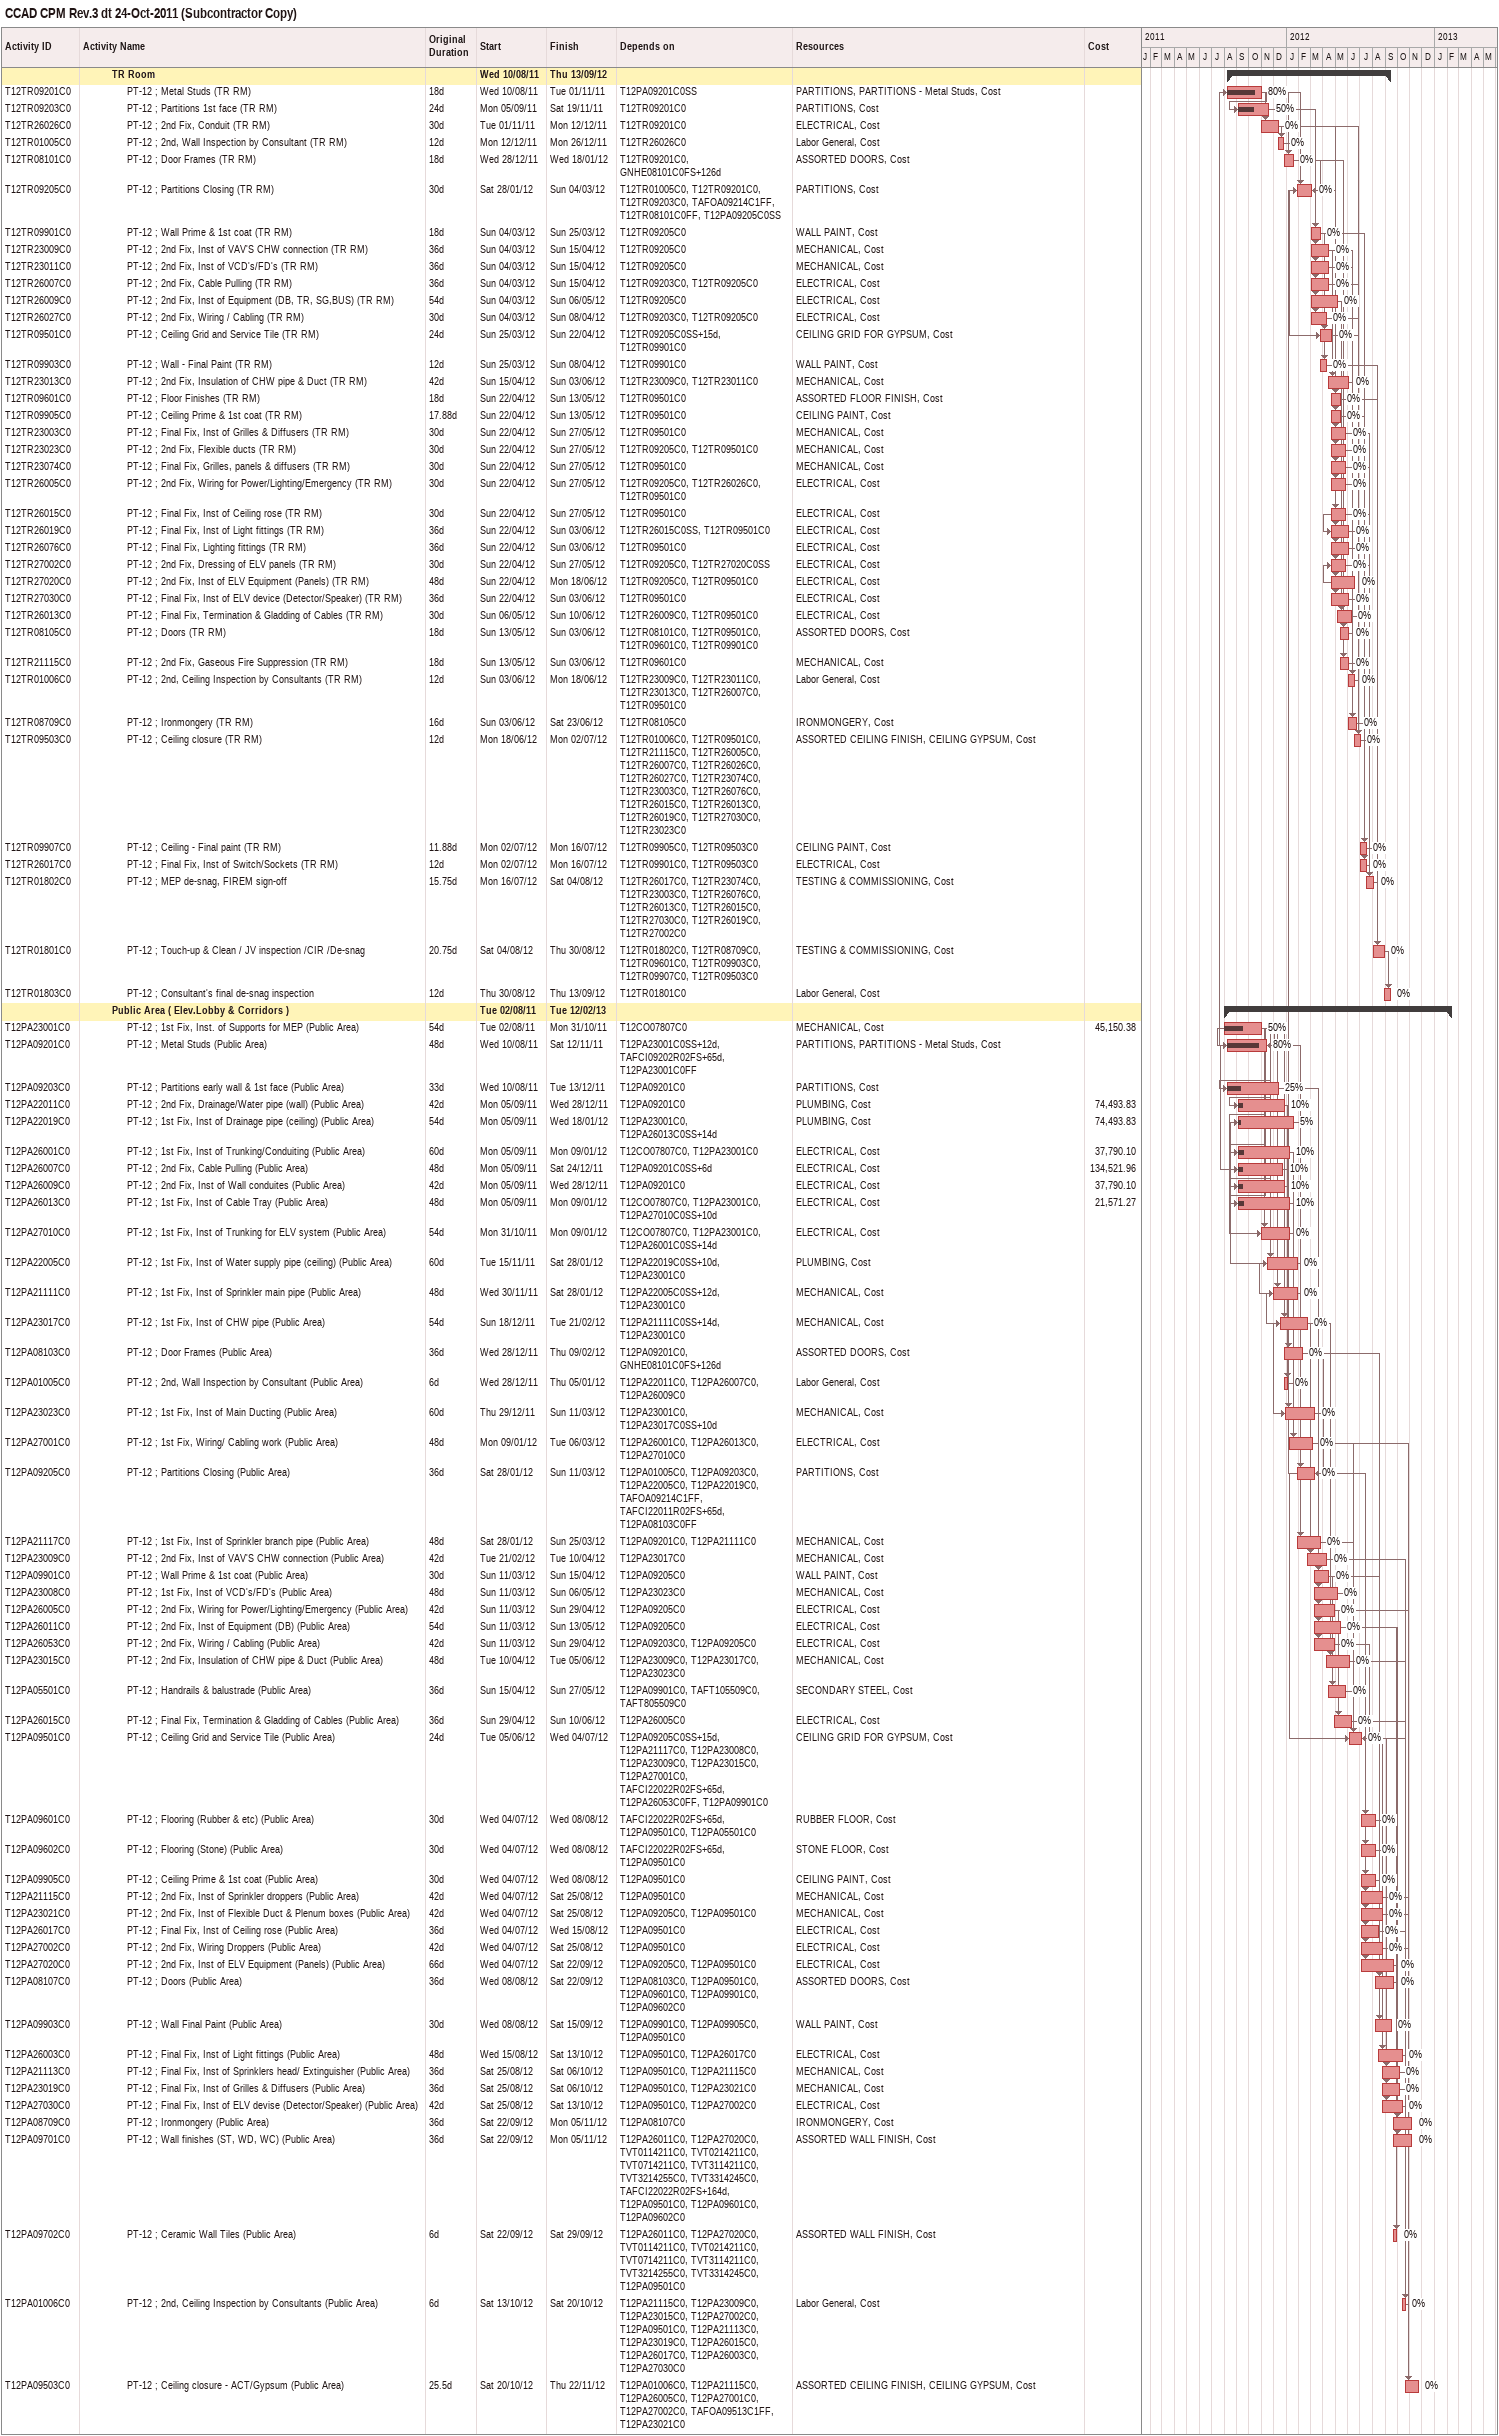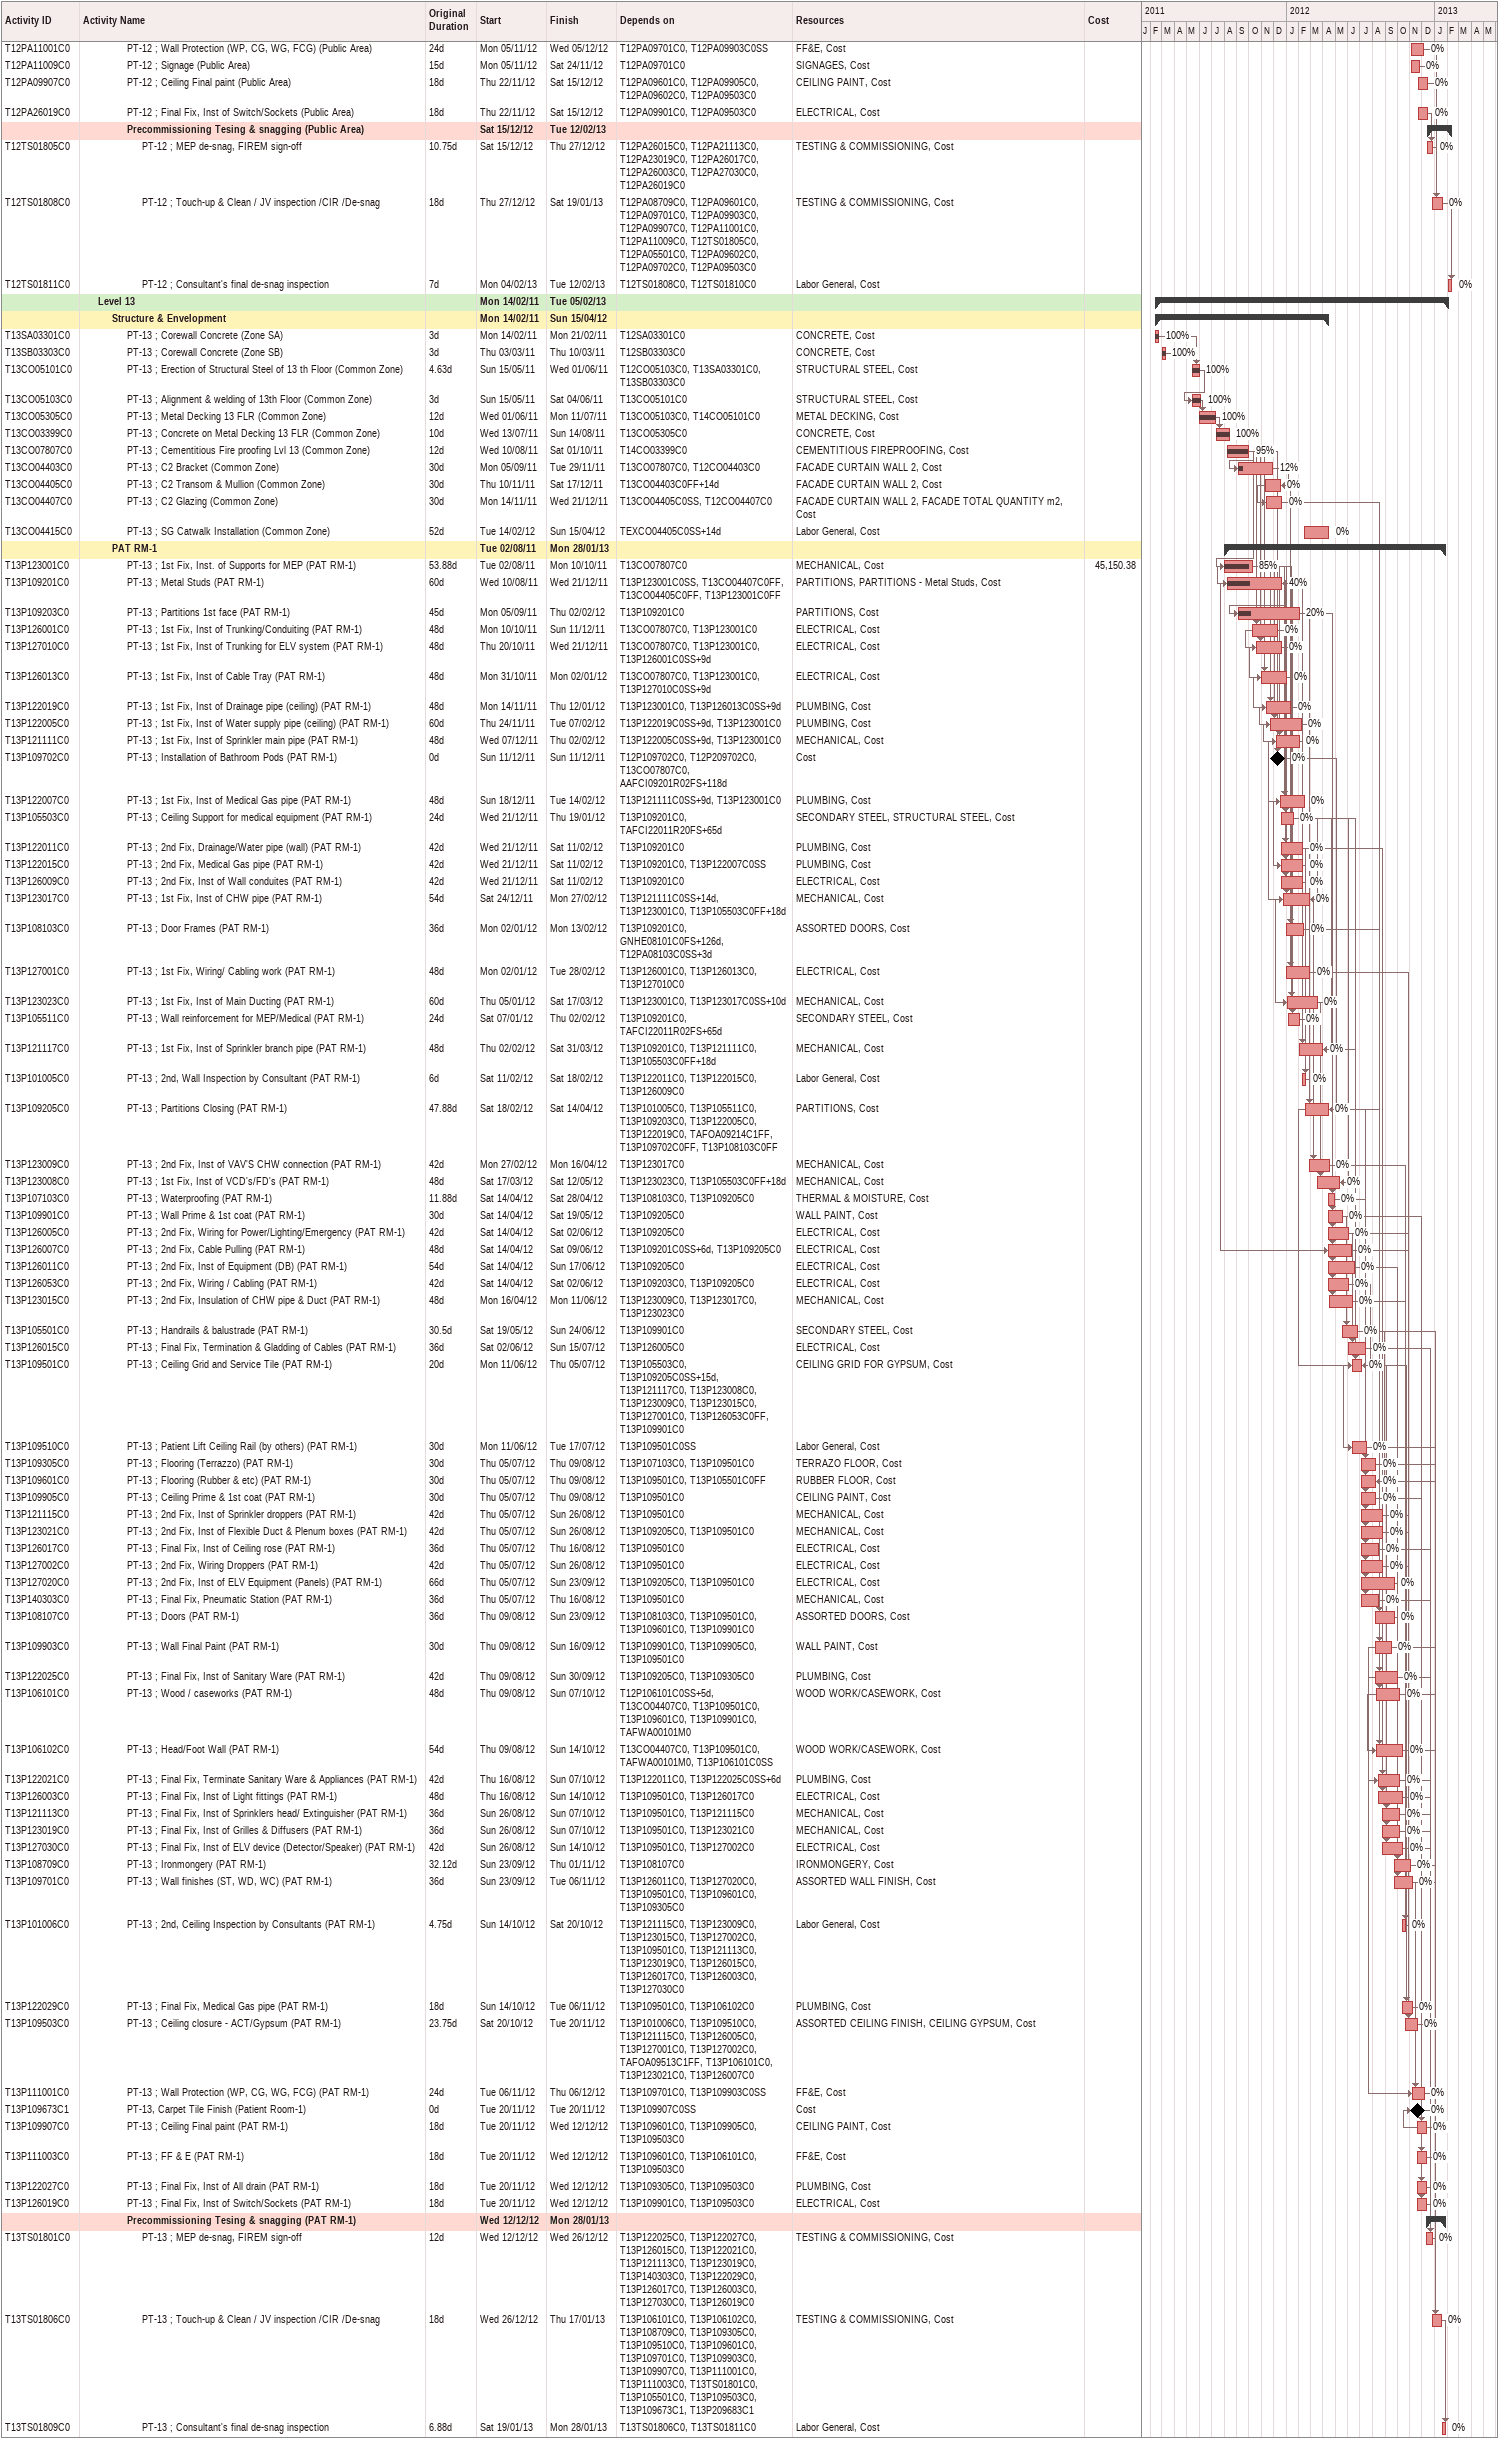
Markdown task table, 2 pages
CCAD CPM Rev.3 dt 24-Oct-2011 (Subcontractor Copy)

| ID | Level | Task | Original duration | Start | Finish | Predecessors | Resources | % complete | Cost |
|---|---|---|---|---|---|---|---|---|---|
|  | 3 | **TR Room** |  | 2011-08-10 | 2012-09-13 |  |  |  |  |
| T12TR09201C0 | 4 | PT-12 ; Metal Studs (TR RM) | 18d | 2011-08-10 | 2011-11-01 | T12PA09201C0SS | PARTITIONS, PARTITIONS - Metal Studs, Cost | 80 |  |
| T12TR09203C0 | 4 | PT-12 ; Partitions 1st face (TR RM) | 24d | 2011-09-05 | 2011-11-19 | T12TR09201C0 | PARTITIONS, Cost | 50 |  |
| T12TR26026C0 | 4 | PT-12 ; 2nd Fix, Conduit (TR RM) | 30d | 2011-11-01 | 2011-12-12 | T12TR09201C0 | ELECTRICAL, Cost | 0 |  |
| T12TR01005C0 | 4 | PT-12 ; 2nd, Wall Inspection by Consultant (TR RM) | 12d | 2011-12-12 | 2011-12-26 | T12TR26026C0 | Labor General, Cost | 0 |  |
| T12TR08101C0 | 4 | PT-12 ; Door Frames (TR RM) | 18d | 2011-12-28 | 2012-01-18 | T12TR09201C0, GNHE08101C0FS+126d | ASSORTED DOORS, Cost | 0 |  |
| T12TR09205C0 | 4 | PT-12 ; Partitions Closing (TR RM) | 30d | 2012-01-28 | 2012-03-04 | T12TR01005C0, T12TR09201C0, T12TR09203C0, TAFOA09214C1FF, T12TR08101C0FF, T12PA09205C0SS | PARTITIONS, Cost | 0 |  |
| T12TR09901C0 | 4 | PT-12 ; Wall Prime & 1st coat (TR RM) | 18d | 2012-03-04 | 2012-03-25 | T12TR09205C0 | WALL PAINT, Cost | 0 |  |
| T12TR23009C0 | 4 | PT-12 ; 2nd Fix, Inst of VAV'S CHW connection (TR RM) | 36d | 2012-03-04 | 2012-04-15 | T12TR09205C0 | MECHANICAL, Cost | 0 |  |
| T12TR23011C0 | 4 | PT-12 ; 2nd Fix, Inst of VCD's/FD's (TR RM) | 36d | 2012-03-04 | 2012-04-15 | T12TR09205C0 | MECHANICAL, Cost | 0 |  |
| T12TR26007C0 | 4 | PT-12 ; 2nd Fix, Cable Pulling (TR RM) | 36d | 2012-03-04 | 2012-04-15 | T12TR09203C0, T12TR09205C0 | ELECTRICAL, Cost | 0 |  |
| T12TR26009C0 | 4 | PT-12 ; 2nd Fix, Inst of Equipment (DB, TR, SG,BUS) (TR RM) | 54d | 2012-03-04 | 2012-05-06 | T12TR09205C0 | ELECTRICAL, Cost | 0 |  |
| T12TR26027C0 | 4 | PT-12 ; 2nd Fix, Wiring / Cabling (TR RM) | 30d | 2012-03-04 | 2012-04-08 | T12TR09203C0, T12TR09205C0 | ELECTRICAL, Cost | 0 |  |
| T12TR09501C0 | 4 | PT-12 ; Ceiling Grid and Service Tile (TR RM) | 24d | 2012-03-25 | 2012-04-22 | T12TR09205C0SS+15d, T12TR09901C0 | CEILING GRID FOR GYPSUM, Cost | 0 |  |
| T12TR09903C0 | 4 | PT-12 ; Wall - Final Paint (TR RM) | 12d | 2012-03-25 | 2012-04-08 | T12TR09901C0 | WALL PAINT, Cost | 0 |  |
| T12TR23013C0 | 4 | PT-12 ; 2nd Fix, Insulation of CHW pipe & Duct (TR RM) | 42d | 2012-04-15 | 2012-06-03 | T12TR23009C0, T12TR23011C0 | MECHANICAL, Cost | 0 |  |
| T12TR09601C0 | 4 | PT-12 ; Floor Finishes (TR RM) | 18d | 2012-04-22 | 2012-05-13 | T12TR09501C0 | ASSORTED FLOOR FINISH, Cost | 0 |  |
| T12TR09905C0 | 4 | PT-12 ; Ceiling Prime & 1st coat (TR RM) | 17.88d | 2012-04-22 | 2012-05-13 | T12TR09501C0 | CEILING PAINT, Cost | 0 |  |
| T12TR23003C0 | 4 | PT-12 ; Final Fix, Inst of Grilles & Diffusers (TR RM) | 30d | 2012-04-22 | 2012-05-27 | T12TR09501C0 | MECHANICAL, Cost | 0 |  |
| T12TR23023C0 | 4 | PT-12 ; 2nd Fix, Flexible ducts (TR RM) | 30d | 2012-04-22 | 2012-05-27 | T12TR09205C0, T12TR09501C0 | MECHANICAL, Cost | 0 |  |
| T12TR23074C0 | 4 | PT-12 ; Final Fix, Grilles, panels & diffusers (TR RM) | 30d | 2012-04-22 | 2012-05-27 | T12TR09501C0 | MECHANICAL, Cost | 0 |  |
| T12TR26005C0 | 4 | PT-12 ; 2nd Fix, Wiring for Power/Lighting/Emergency (TR RM) | 30d | 2012-04-22 | 2012-05-27 | T12TR09205C0, T12TR26026C0, T12TR09501C0 | ELECTRICAL, Cost | 0 |  |
| T12TR26015C0 | 4 | PT-12 ; Final Fix, Inst of Ceiling rose (TR RM) | 30d | 2012-04-22 | 2012-05-27 | T12TR09501C0 | ELECTRICAL, Cost | 0 |  |
| T12TR26019C0 | 4 | PT-12 ; Final Fix, Inst of Light fittings (TR RM) | 36d | 2012-04-22 | 2012-06-03 | T12TR26015C0SS, T12TR09501C0 | ELECTRICAL, Cost | 0 |  |
| T12TR26076C0 | 4 | PT-12 ; Final Fix, Lighting fittings (TR RM) | 36d | 2012-04-22 | 2012-06-03 | T12TR09501C0 | ELECTRICAL, Cost | 0 |  |
| T12TR27002C0 | 4 | PT-12 ; 2nd Fix, Dressing of ELV panels (TR RM) | 30d | 2012-04-22 | 2012-05-27 | T12TR09205C0, T12TR27020C0SS | ELECTRICAL, Cost | 0 |  |
| T12TR27020C0 | 4 | PT-12 ; 2nd Fix, Inst of ELV Equipment (Panels) (TR RM) | 48d | 2012-04-22 | 2012-06-18 | T12TR09205C0, T12TR09501C0 | ELECTRICAL, Cost | 0 |  |
| T12TR27030C0 | 4 | PT-12 ; Final Fix, Inst of ELV device (Detector/Speaker) (TR RM) | 36d | 2012-04-22 | 2012-06-03 | T12TR09501C0 | ELECTRICAL, Cost | 0 |  |
| T12TR26013C0 | 4 | PT-12 ; Final Fix, Termination & Gladding of Cables (TR RM) | 30d | 2012-05-06 | 2012-06-10 | T12TR26009C0, T12TR09501C0 | ELECTRICAL, Cost | 0 |  |
| T12TR08105C0 | 4 | PT-12 ; Doors (TR RM) | 18d | 2012-05-13 | 2012-06-03 | T12TR08101C0, T12TR09501C0, T12TR09601C0, T12TR09901C0 | ASSORTED DOORS, Cost | 0 |  |
| T12TR21115C0 | 4 | PT-12 ; 2nd Fix, Gaseous Fire Suppression (TR RM) | 18d | 2012-05-13 | 2012-06-03 | T12TR09601C0 | MECHANICAL, Cost | 0 |  |
| T12TR01006C0 | 4 | PT-12 ; 2nd, Ceiling Inspection by Consultants (TR RM) | 12d | 2012-06-03 | 2012-06-18 | T12TR23009C0, T12TR23011C0, T12TR23013C0, T12TR26007C0, T12TR09501C0 | Labor General, Cost | 0 |  |
| T12TR08709C0 | 4 | PT-12 ; Ironmongery (TR RM) | 16d | 2012-06-03 | 2012-06-23 | T12TR08105C0 | IRONMONGERY, Cost | 0 |  |
| T12TR09503C0 | 4 | PT-12 ; Ceiling closure (TR RM) | 12d | 2012-06-18 | 2012-07-02 | T12TR01006C0, T12TR09501C0, T12TR21115C0, T12TR26005C0, T12TR26007C0, T12TR26026C0, T12TR26027C0, T12TR23074C0, T12TR23003C0, T12TR26076C0, T12TR26015C0, T12TR26013C0, T12TR26019C0, T12TR27030C0, T12TR23023C0 | ASSORTED CEILING FINISH, CEILING GYPSUM, Cost | 0 |  |
| T12TR09907C0 | 4 | PT-12 ; Ceiling - Final paint (TR RM) | 11.88d | 2012-07-02 | 2012-07-16 | T12TR09905C0, T12TR09503C0 | CEILING PAINT, Cost | 0 |  |
| T12TR26017C0 | 4 | PT-12 ; Final Fix, Inst of Switch/Sockets (TR RM) | 12d | 2012-07-02 | 2012-07-16 | T12TR09901C0, T12TR09503C0 | ELECTRICAL, Cost | 0 |  |
| T12TR01802C0 | 4 | PT-12 ; MEP de-snag, FIREM sign-off | 15.75d | 2012-07-16 | 2012-08-04 | T12TR26017C0, T12TR23074C0, T12TR23003C0, T12TR26076C0, T12TR26013C0, T12TR26015C0, T12TR27030C0, T12TR26019C0, T12TR27002C0 | TESTING & COMMISSIONING, Cost | 0 |  |
| T12TR01801C0 | 4 | PT-12 ; Touch-up & Clean / JV inspection /CIR /De-snag | 20.75d | 2012-08-04 | 2012-08-30 | T12TR01802C0, T12TR08709C0, T12TR09601C0, T12TR09903C0, T12TR09907C0, T12TR09503C0 | TESTING & COMMISSIONING, Cost | 0 |  |
| T12TR01803C0 | 4 | PT-12 ; Consultant's final de-snag inspection | 12d | 2012-08-30 | 2012-09-13 | T12TR01801C0 | Labor General, Cost | 0 |  |
|  | 3 | **Public Area ( Elev.Lobby & Corridors )** |  | 2011-08-02 | 2013-02-12 |  |  |  |  |
| T12PA23001C0 | 4 | PT-12 ; 1st Fix, Inst. of Supports for MEP (Public Area) | 54d | 2011-08-02 | 2011-10-31 | T12CO07807C0 | MECHANICAL, Cost | 50 | 45150.38 |
| T12PA09201C0 | 4 | PT-12 ; Metal Studs (Public Area) | 48d | 2011-08-10 | 2011-11-12 | T12PA23001C0SS+12d, TAFCI09202R02FS+65d, T12PA23001C0FF | PARTITIONS, PARTITIONS - Metal Studs, Cost | 80 |  |
| T12PA09203C0 | 4 | PT-12 ; Partitions early wall & 1st face (Public Area) | 33d | 2011-08-10 | 2011-12-13 | T12PA09201C0 | PARTITIONS, Cost | 25 |  |
| T12PA22011C0 | 4 | PT-12 ; 2nd Fix, Drainage/Water pipe (wall) (Public Area) | 42d | 2011-09-05 | 2011-12-28 | T12PA09201C0 | PLUMBING, Cost | 10 | 74493.83 |
| T12PA22019C0 | 4 | PT-12 ; 1st Fix, Inst of Drainage pipe (ceiling) (Public Area) | 54d | 2011-09-05 | 2012-01-18 | T12PA23001C0, T12PA26013C0SS+14d | PLUMBING, Cost | 5 | 74493.83 |
| T12PA26001C0 | 4 | PT-12 ; 1st Fix, Inst of Trunking/Conduiting (Public Area) | 60d | 2011-09-05 | 2012-01-09 | T12CO07807C0, T12PA23001C0 | ELECTRICAL, Cost | 10 | 37790.10 |
| T12PA26007C0 | 4 | PT-12 ; 2nd Fix, Cable Pulling (Public Area) | 48d | 2011-09-05 | 2011-12-24 | T12PA09201C0SS+6d | ELECTRICAL, Cost | 10 | 134521.96 |
| T12PA26009C0 | 4 | PT-12 ; 2nd Fix, Inst of Wall conduites (Public Area) | 42d | 2011-09-05 | 2011-12-28 | T12PA09201C0 | ELECTRICAL, Cost | 10 | 37790.10 |
| T12PA26013C0 | 4 | PT-12 ; 1st Fix, Inst of Cable Tray (Public Area) | 48d | 2011-09-05 | 2012-01-09 | T12CO07807C0, T12PA23001C0, T12PA27010C0SS+10d | ELECTRICAL, Cost | 10 | 21571.27 |
| T12PA27010C0 | 4 | PT-12 ; 1st Fix, Inst of Trunking for ELV system (Public Area) | 54d | 2011-10-31 | 2012-01-09 | T12CO07807C0, T12PA23001C0, T12PA26001C0SS+14d | ELECTRICAL, Cost | 0 |  |
| T12PA22005C0 | 4 | PT-12 ; 1st Fix, Inst of Water supply pipe (ceiling) (Public Area) | 60d | 2011-11-15 | 2012-01-28 | T12PA22019C0SS+10d, T12PA23001C0 | PLUMBING, Cost | 0 |  |
| T12PA21111C0 | 4 | PT-12 ; 1st Fix, Inst of Sprinkler main pipe (Public Area) | 48d | 2011-11-30 | 2012-01-28 | T12PA22005C0SS+12d, T12PA23001C0 | MECHANICAL, Cost | 0 |  |
| T12PA23017C0 | 4 | PT-12 ; 1st Fix, Inst of CHW pipe (Public Area) | 54d | 2011-12-18 | 2012-02-21 | T12PA21111C0SS+14d, T12PA23001C0 | MECHANICAL, Cost | 0 |  |
| T12PA08103C0 | 4 | PT-12 ; Door Frames (Public Area) | 36d | 2011-12-28 | 2012-02-09 | T12PA09201C0, GNHE08101C0FS+126d | ASSORTED DOORS, Cost | 0 |  |
| T12PA01005C0 | 4 | PT-12 ; 2nd, Wall Inspection by Consultant (Public Area) | 6d | 2011-12-28 | 2012-01-05 | T12PA22011C0, T12PA26007C0, T12PA26009C0 | Labor General, Cost | 0 |  |
| T12PA23023C0 | 4 | PT-12 ; 1st Fix, Inst of Main Ducting (Public Area) | 60d | 2011-12-29 | 2012-03-11 | T12PA23001C0, T12PA23017C0SS+10d | MECHANICAL, Cost | 0 |  |
| T12PA27001C0 | 4 | PT-12 ; 1st Fix, Wiring/ Cabling work (Public Area) | 48d | 2012-01-09 | 2012-03-06 | T12PA26001C0, T12PA26013C0, T12PA27010C0 | ELECTRICAL, Cost | 0 |  |
| T12PA09205C0 | 4 | PT-12 ; Partitions Closing (Public Area) | 36d | 2012-01-28 | 2012-03-11 | T12PA01005C0, T12PA09203C0, T12PA22005C0, T12PA22019C0, TAFOA09214C1FF, TAFCI22011R02FS+65d, T12PA08103C0FF | PARTITIONS, Cost | 0 |  |
| T12PA21117C0 | 4 | PT-12 ; 1st Fix, Inst of Sprinkler branch pipe (Public Area) | 48d | 2012-01-28 | 2012-03-25 | T12PA09201C0, T12PA21111C0 | MECHANICAL, Cost | 0 |  |
| T12PA23009C0 | 4 | PT-12 ; 2nd Fix, Inst of VAV'S CHW connection (Public Area) | 42d | 2012-02-21 | 2012-04-10 | T12PA23017C0 | MECHANICAL, Cost | 0 |  |
| T12PA09901C0 | 4 | PT-12 ; Wall Prime & 1st coat (Public Area) | 30d | 2012-03-11 | 2012-04-15 | T12PA09205C0 | WALL PAINT, Cost | 0 |  |
| T12PA23008C0 | 4 | PT-12 ; 1st Fix, Inst of VCD's/FD's (Public Area) | 48d | 2012-03-11 | 2012-05-06 | T12PA23023C0 | MECHANICAL, Cost | 0 |  |
| T12PA26005C0 | 4 | PT-12 ; 2nd Fix, Wiring for Power/Lighting/Emergency (Public Area) | 42d | 2012-03-11 | 2012-04-29 | T12PA09205C0 | ELECTRICAL, Cost | 0 |  |
| T12PA26011C0 | 4 | PT-12 ; 2nd Fix, Inst of Equipment (DB) (Public Area) | 54d | 2012-03-11 | 2012-05-13 | T12PA09205C0 | ELECTRICAL, Cost | 0 |  |
| T12PA26053C0 | 4 | PT-12 ; 2nd Fix, Wiring / Cabling (Public Area) | 42d | 2012-03-11 | 2012-04-29 | T12PA09203C0, T12PA09205C0 | ELECTRICAL, Cost | 0 |  |
| T12PA23015C0 | 4 | PT-12 ; 2nd Fix, Insulation of CHW pipe & Duct (Public Area) | 48d | 2012-04-10 | 2012-06-05 | T12PA23009C0, T12PA23017C0, T12PA23023C0 | MECHANICAL, Cost | 0 |  |
| T12PA05501C0 | 4 | PT-12 ; Handrails & balustrade (Public Area) | 36d | 2012-04-15 | 2012-05-27 | T12PA09901C0, TAFT105509C0, TAFT805509C0 | SECONDARY STEEL, Cost | 0 |  |
| T12PA26015C0 | 4 | PT-12 ; Final Fix, Termination & Gladding of Cables (Public Area) | 36d | 2012-04-29 | 2012-06-10 | T12PA26005C0 | ELECTRICAL, Cost | 0 |  |
| T12PA09501C0 | 4 | PT-12 ; Ceiling Grid and Service Tile (Public Area) | 24d | 2012-06-05 | 2012-07-04 | T12PA09205C0SS+15d, T12PA21117C0, T12PA23008C0, T12PA23009C0, T12PA23015C0, T12PA27001C0, TAFCI22022R02FS+65d, T12PA26053C0FF, T12PA09901C0 | CEILING GRID FOR GYPSUM, Cost | 0 |  |
| T12PA09601C0 | 4 | PT-12 ; Flooring (Rubber & etc) (Public Area) | 30d | 2012-07-04 | 2012-08-08 | TAFCI22022R02FS+65d, T12PA09501C0, T12PA05501C0 | RUBBER FLOOR, Cost | 0 |  |
| T12PA09602C0 | 4 | PT-12 ; Flooring (Stone) (Public Area) | 30d | 2012-07-04 | 2012-08-08 | TAFCI22022R02FS+65d, T12PA09501C0 | STONE FLOOR, Cost | 0 |  |
| T12PA09905C0 | 4 | PT-12 ; Ceiling Prime & 1st coat (Public Area) | 30d | 2012-07-04 | 2012-08-08 | T12PA09501C0 | CEILING PAINT, Cost | 0 |  |
| T12PA21115C0 | 4 | PT-12 ; 2nd Fix, Inst of Sprinkler droppers (Public Area) | 42d | 2012-07-04 | 2012-08-25 | T12PA09501C0 | MECHANICAL, Cost | 0 |  |
| T12PA23021C0 | 4 | PT-12 ; 2nd Fix, Inst of Flexible Duct & Plenum boxes (Public Area) | 42d | 2012-07-04 | 2012-08-25 | T12PA09205C0, T12PA09501C0 | MECHANICAL, Cost | 0 |  |
| T12PA26017C0 | 4 | PT-12 ; Final Fix, Inst of Ceiling rose (Public Area) | 36d | 2012-07-04 | 2012-08-15 | T12PA09501C0 | ELECTRICAL, Cost | 0 |  |
| T12PA27002C0 | 4 | PT-12 ; 2nd Fix, Wiring Droppers (Public Area) | 42d | 2012-07-04 | 2012-08-25 | T12PA09501C0 | ELECTRICAL, Cost | 0 |  |
| T12PA27020C0 | 4 | PT-12 ; 2nd Fix, Inst of ELV Equipment (Panels) (Public Area) | 66d | 2012-07-04 | 2012-09-22 | T12PA09205C0, T12PA09501C0 | ELECTRICAL, Cost | 0 |  |
| T12PA08107C0 | 4 | PT-12 ; Doors (Public Area) | 36d | 2012-08-08 | 2012-09-22 | T12PA08103C0, T12PA09501C0, T12PA09601C0, T12PA09901C0, T12PA09602C0 | ASSORTED DOORS, Cost | 0 |  |
| T12PA09903C0 | 4 | PT-12 ; Wall Final Paint (Public Area) | 30d | 2012-08-08 | 2012-09-15 | T12PA09901C0, T12PA09905C0, T12PA09501C0 | WALL PAINT, Cost | 0 |  |
| T12PA26003C0 | 4 | PT-12 ; Final Fix, Inst of Light fittings (Public Area) | 48d | 2012-08-15 | 2012-10-13 | T12PA09501C0, T12PA26017C0 | ELECTRICAL, Cost | 0 |  |
| T12PA21113C0 | 4 | PT-12 ; Final Fix, Inst of Sprinklers head/ Extinguisher (Public Area) | 36d | 2012-08-25 | 2012-10-06 | T12PA09501C0, T12PA21115C0 | MECHANICAL, Cost | 0 |  |
| T12PA23019C0 | 4 | PT-12 ; Final Fix, Inst of Grilles & Diffusers (Public Area) | 36d | 2012-08-25 | 2012-10-06 | T12PA09501C0, T12PA23021C0 | MECHANICAL, Cost | 0 |  |
| T12PA27030C0 | 4 | PT-12 ; Final Fix, Inst of ELV devise (Detector/Speaker) (Public Area) | 42d | 2012-08-25 | 2012-10-13 | T12PA09501C0, T12PA27002C0 | ELECTRICAL, Cost | 0 |  |
| T12PA08709C0 | 4 | PT-12 ; Ironmongery (Public Area) | 36d | 2012-09-22 | 2012-11-05 | T12PA08107C0 | IRONMONGERY, Cost | 0 |  |
| T12PA09701C0 | 4 | PT-12 ; Wall finishes (ST, WD, WC) (Public Area) | 36d | 2012-09-22 | 2012-11-05 | T12PA26011C0, T12PA27020C0, TVT0114211C0, TVT0214211C0, TVT0714211C0, TVT3114211C0, TVT3214255C0, TVT3314245C0, TAFCI22022R02FS+164d, T12PA09501C0, T12PA09601C0, T12PA09602C0 | ASSORTED WALL FINISH, Cost | 0 |  |
| T12PA09702C0 | 4 | PT-12 ; Ceramic Wall Tiles (Public Area) | 6d | 2012-09-22 | 2012-09-29 | T12PA26011C0, T12PA27020C0, TVT0114211C0, TVT0214211C0, TVT0714211C0, TVT3114211C0, TVT3214255C0, TVT3314245C0, T12PA09501C0 | ASSORTED WALL FINISH, Cost | 0 |  |
| T12PA01006C0 | 4 | PT-12 ; 2nd, Ceiling Inspection by Consultants (Public Area) | 6d | 2012-10-13 | 2012-10-20 | T12PA21115C0, T12PA23009C0, T12PA23015C0, T12PA27002C0, T12PA09501C0, T12PA21113C0, T12PA23019C0, T12PA26015C0, T12PA26017C0, T12PA26003C0, T12PA27030C0 | Labor General, Cost | 0 |  |
| T12PA09503C0 | 4 | PT-12 ; Ceiling closure - ACT/Gypsum (Public Area) | 25.5d | 2012-10-20 | 2012-11-22 | T12PA01006C0, T12PA21115C0, T12PA26005C0, T12PA27001C0, T12PA27002C0, TAFOA09513C1FF, T12PA23021C0 | ASSORTED CEILING FINISH, CEILING GYPSUM, Cost | 0 |  |
| T12PA11001C0 | 4 | PT-12 ; Wall Protection (WP, CG, WG, FCG) (Public Area) | 24d | 2012-11-05 | 2012-12-05 | T12PA09701C0, T12PA09903C0SS | FF&E, Cost | 0 |  |
| T12PA11009C0 | 4 | PT-12 ; Signage (Public Area) | 15d | 2012-11-05 | 2012-11-24 | T12PA09701C0 | SIGNAGES, Cost | 0 |  |
| T12PA09907C0 | 4 | PT-12 ; Ceiling Final paint (Public Area) | 18d | 2012-11-22 | 2012-12-15 | T12PA09601C0, T12PA09905C0, T12PA09602C0, T12PA09503C0 | CEILING PAINT, Cost | 0 |  |
| T12PA26019C0 | 4 | PT-12 ; Final Fix, Inst of Switch/Sockets (Public Area) | 18d | 2012-11-22 | 2012-12-15 | T12PA09901C0, T12PA09503C0 | ELECTRICAL, Cost | 0 |  |
|  | 4 | **Precommissioning Tesing & snagging (Public Area)** |  | 2012-12-15 | 2013-02-12 |  |  |  |  |
| T12TS01805C0 | 5 | PT-12 ; MEP de-snag, FIREM sign-off | 10.75d | 2012-12-15 | 2012-12-27 | T12PA26015C0, T12PA21113C0, T12PA23019C0, T12PA26017C0, T12PA26003C0, T12PA27030C0, T12PA26019C0 | TESTING & COMMISSIONING, Cost | 0 |  |
| T12TS01808C0 | 5 | PT-12 ; Touch-up & Clean / JV inspection /CIR /De-snag | 18d | 2012-12-27 | 2013-01-19 | T12PA08709C0, T12PA09601C0, T12PA09701C0, T12PA09903C0, T12PA09907C0, T12PA11001C0, T12PA11009C0, T12TS01805C0, T12PA05501C0, T12PA09602C0, T12PA09702C0, T12PA09503C0 | TESTING & COMMISSIONING, Cost | 0 |  |
| T12TS01811C0 | 5 | PT-12 ; Consultant's final de-snag inspection | 7d | 2013-02-04 | 2013-02-12 | T12TS01808C0, T12TS01810C0 | Labor General, Cost | 0 |  |
|  | 2 | **Level 13** |  | 2011-02-14 | 2013-02-05 |  |  |  |  |
|  | 3 | **Structure & Envelopment** |  | 2011-02-14 | 2012-04-15 |  |  |  |  |
| T13SA03301C0 | 4 | PT-13 ; Corewall Concrete (Zone SA) | 3d | 2011-02-14 | 2011-02-21 | T12SA03301C0 | CONCRETE, Cost | 100 |  |
| T13SB03303C0 | 4 | PT-13 ; Corewall Concrete (Zone SB) | 3d | 2011-03-03 | 2011-03-10 | T12SB03303C0 | CONCRETE, Cost | 100 |  |
| T13CO05101C0 | 4 | PT-13 ; Erection of Structural Steel of 13 th Floor (Common Zone) | 4.63d | 2011-05-15 | 2011-06-01 | T12CO05103C0, T13SA03301C0, T13SB03303C0 | STRUCTURAL STEEL, Cost | 100 |  |
| T13CO05103C0 | 4 | PT-13 ; Alignment & welding of 13th Floor (Common Zone) | 3d | 2011-05-15 | 2011-06-04 | T13CO05101C0 | STRUCTURAL STEEL, Cost | 100 |  |
| T13CO05305C0 | 4 | PT-13 ; Metal Decking 13 FLR (Common Zone) | 12d | 2011-06-01 | 2011-07-11 | T13CO05103C0, T14CO05101C0 | METAL DECKING, Cost | 100 |  |
| T13CO03399C0 | 4 | PT-13 ; Concrete on Metal Decking 13 FLR (Common Zone) | 10d | 2011-07-13 | 2011-08-14 | T13CO05305C0 | CONCRETE, Cost | 100 |  |
| T13CO07807C0 | 4 | PT-13 ; Cementitious Fire proofing Lvl 13 (Common Zone) | 12d | 2011-08-10 | 2011-10-01 | T14CO03399C0 | CEMENTITIOUS FIREPROOFING, Cost | 95 |  |
| T13CO04403C0 | 4 | PT-13 ; C2 Bracket (Common Zone) | 30d | 2011-09-05 | 2011-11-29 | T13CO07807C0, T12CO04403C0 | FACADE CURTAIN WALL 2, Cost | 12 |  |
| T13CO04405C0 | 4 | PT-13 ; C2 Transom & Mullion (Common Zone) | 30d | 2011-11-10 | 2011-12-17 | T13CO04403C0FF+14d | FACADE CURTAIN WALL 2, Cost | 0 |  |
| T13CO04407C0 | 4 | PT-13 ; C2 Glazing (Common Zone) | 30d | 2011-11-14 | 2011-12-21 | T13CO04405C0SS, T12CO04407C0 | FACADE CURTAIN WALL 2, FACADE TOTAL QUANTITY m2, Cost | 0 |  |
| T13CO04415C0 | 4 | PT-13 ; SG Catwalk Installation (Common Zone) | 52d | 2012-02-14 | 2012-04-15 | TEXCO04405C0SS+14d | Labor General, Cost | 0 |  |
|  | 3 | **PAT RM-1** |  | 2011-08-02 | 2013-01-28 |  |  |  |  |
| T13P123001C0 | 4 | PT-13 ; 1st Fix, Inst. of Supports for MEP (PAT RM-1) | 53.88d | 2011-08-02 | 2011-10-10 | T13CO07807C0 | MECHANICAL, Cost | 85 | 45150.38 |
| T13P109201C0 | 4 | PT-13 ; Metal Studs (PAT RM-1) | 60d | 2011-08-10 | 2011-12-21 | T13P123001C0SS, T13CO04407C0FF, T13CO04405C0FF, T13P123001C0FF | PARTITIONS, PARTITIONS - Metal Studs, Cost | 40 |  |
| T13P109203C0 | 4 | PT-13 ; Partitions 1st face (PAT RM-1) | 45d | 2011-09-05 | 2012-02-02 | T13P109201C0 | PARTITIONS, Cost | 20 |  |
| T13P126001C0 | 4 | PT-13 ; 1st Fix, Inst of Trunking/Conduiting (PAT RM-1) | 48d | 2011-10-10 | 2011-12-11 | T13CO07807C0, T13P123001C0 | ELECTRICAL, Cost | 0 |  |
| T13P127010C0 | 4 | PT-13 ; 1st Fix, Inst of Trunking for ELV system (PAT RM-1) | 48d | 2011-10-20 | 2011-12-21 | T13CO07807C0, T13P123001C0, T13P126001C0SS+9d | ELECTRICAL, Cost | 0 |  |
| T13P126013C0 | 4 | PT-13 ; 1st Fix, Inst of Cable Tray (PAT RM-1) | 48d | 2011-10-31 | 2012-01-02 | T13CO07807C0, T13P123001C0, T13P127010C0SS+9d | ELECTRICAL, Cost | 0 |  |
| T13P122019C0 | 4 | PT-13 ; 1st Fix, Inst of Drainage pipe (ceiling) (PAT RM-1) | 48d | 2011-11-14 | 2012-01-12 | T13P123001C0, T13P126013C0SS+9d | PLUMBING, Cost | 0 |  |
| T13P122005C0 | 4 | PT-13 ; 1st Fix, Inst of Water supply pipe (ceiling) (PAT RM-1) | 60d | 2011-11-24 | 2012-02-07 | T13P122019C0SS+9d, T13P123001C0 | PLUMBING, Cost | 0 |  |
| T13P121111C0 | 4 | PT-13 ; 1st Fix, Inst of Sprinkler main pipe (PAT RM-1) | 48d | 2011-12-07 | 2012-02-02 | T13P122005C0SS+9d, T13P123001C0 | MECHANICAL, Cost | 0 |  |
| T13P109702C0 | 4 | PT-13 ; Installation of Bathroom Pods (PAT RM-1) | 0d | 2011-12-11 | 2011-12-11 | T12P109702C0, T12P209702C0, T13CO07807C0, AAFCI09201R02FS+118d | Cost | 0 |  |
| T13P122007C0 | 4 | PT-13 ; 1st Fix, Inst of Medical Gas pipe (PAT RM-1) | 48d | 2011-12-18 | 2012-02-14 | T13P121111C0SS+9d, T13P123001C0 | PLUMBING, Cost | 0 |  |
| T13P105503C0 | 4 | PT-13 ; Ceiling Support for medical equipment (PAT RM-1) | 24d | 2011-12-21 | 2012-01-19 | T13P109201C0, TAFCI22011R20FS+65d | SECONDARY STEEL, STRUCTURAL STEEL, Cost | 0 |  |
| T13P122011C0 | 4 | PT-13 ; 2nd Fix, Drainage/Water pipe (wall) (PAT RM-1) | 42d | 2011-12-21 | 2012-02-11 | T13P109201C0 | PLUMBING, Cost | 0 |  |
| T13P122015C0 | 4 | PT-13 ; 2nd Fix, Medical Gas pipe (PAT RM-1) | 42d | 2011-12-21 | 2012-02-11 | T13P109201C0, T13P122007C0SS | PLUMBING, Cost | 0 |  |
| T13P126009C0 | 4 | PT-13 ; 2nd Fix, Inst of Wall conduites (PAT RM-1) | 42d | 2011-12-21 | 2012-02-11 | T13P109201C0 | ELECTRICAL, Cost | 0 |  |
| T13P123017C0 | 4 | PT-13 ; 1st Fix, Inst of CHW pipe (PAT RM-1) | 54d | 2011-12-24 | 2012-02-27 | T13P121111C0SS+14d, T13P123001C0, T13P105503C0FF+18d | MECHANICAL, Cost | 0 |  |
| T13P108103C0 | 4 | PT-13 ; Door Frames (PAT RM-1) | 36d | 2012-01-02 | 2012-02-13 | T13P109201C0, GNHE08101C0FS+126d, T12PA08103C0SS+3d | ASSORTED DOORS, Cost | 0 |  |
| T13P127001C0 | 4 | PT-13 ; 1st Fix, Wiring/ Cabling work (PAT RM-1) | 48d | 2012-01-02 | 2012-02-28 | T13P126001C0, T13P126013C0, T13P127010C0 | ELECTRICAL, Cost | 0 |  |
| T13P123023C0 | 4 | PT-13 ; 1st Fix, Inst of Main Ducting (PAT RM-1) | 60d | 2012-01-05 | 2012-03-17 | T13P123001C0, T13P123017C0SS+10d | MECHANICAL, Cost | 0 |  |
| T13P105511C0 | 4 | PT-13 ; Wall reinforcement for MEP/Medical (PAT RM-1) | 24d | 2012-01-07 | 2012-02-02 | T13P109201C0, TAFCI22011R02FS+65d | SECONDARY STEEL, Cost | 0 |  |
| T13P121117C0 | 4 | PT-13 ; 1st Fix, Inst of Sprinkler branch pipe (PAT RM-1) | 48d | 2012-02-02 | 2012-03-31 | T13P109201C0, T13P121111C0, T13P105503C0FF+18d | MECHANICAL, Cost | 0 |  |
| T13P101005C0 | 4 | PT-13 ; 2nd, Wall Inspection by Consultant (PAT RM-1) | 6d | 2012-02-11 | 2012-02-18 | T13P122011C0, T13P122015C0, T13P126009C0 | Labor General, Cost | 0 |  |
| T13P109205C0 | 4 | PT-13 ; Partitions Closing (PAT RM-1) | 47.88d | 2012-02-18 | 2012-04-14 | T13P101005C0, T13P105511C0, T13P109203C0, T13P122005C0, T13P122019C0, TAFOA09214C1FF, T13P109702C0FF, T13P108103C0FF | PARTITIONS, Cost | 0 |  |
| T13P123009C0 | 4 | PT-13 ; 2nd Fix, Inst of VAV'S CHW connection (PAT RM-1) | 42d | 2012-02-27 | 2012-04-16 | T13P123017C0 | MECHANICAL, Cost | 0 |  |
| T13P123008C0 | 4 | PT-13 ; 1st Fix, Inst of VCD's/FD's (PAT RM-1) | 48d | 2012-03-17 | 2012-05-12 | T13P123023C0, T13P105503C0FF+18d | MECHANICAL, Cost | 0 |  |
| T13P107103C0 | 4 | PT-13 ; Waterproofing (PAT RM-1) | 11.88d | 2012-04-14 | 2012-04-28 | T13P108103C0, T13P109205C0 | THERMAL & MOISTURE, Cost | 0 |  |
| T13P109901C0 | 4 | PT-13 ; Wall Prime & 1st coat (PAT RM-1) | 30d | 2012-04-14 | 2012-05-19 | T13P109205C0 | WALL PAINT, Cost | 0 |  |
| T13P126005C0 | 4 | PT-13 ; 2nd Fix, Wiring for Power/Lighting/Emergency (PAT RM-1) | 42d | 2012-04-14 | 2012-06-02 | T13P109205C0 | ELECTRICAL, Cost | 0 |  |
| T13P126007C0 | 4 | PT-13 ; 2nd Fix, Cable Pulling (PAT RM-1) | 48d | 2012-04-14 | 2012-06-09 | T13P109201C0SS+6d, T13P109205C0 | ELECTRICAL, Cost | 0 |  |
| T13P126011C0 | 4 | PT-13 ; 2nd Fix, Inst of Equipment (DB) (PAT RM-1) | 54d | 2012-04-14 | 2012-06-17 | T13P109205C0 | ELECTRICAL, Cost | 0 |  |
| T13P126053C0 | 4 | PT-13 ; 2nd Fix, Wiring / Cabling (PAT RM-1) | 42d | 2012-04-14 | 2012-06-02 | T13P109203C0, T13P109205C0 | ELECTRICAL, Cost | 0 |  |
| T13P123015C0 | 4 | PT-13 ; 2nd Fix, Insulation of CHW pipe & Duct (PAT RM-1) | 48d | 2012-04-16 | 2012-06-11 | T13P123009C0, T13P123017C0, T13P123023C0 | MECHANICAL, Cost | 0 |  |
| T13P105501C0 | 4 | PT-13 ; Handrails & balustrade (PAT RM-1) | 30.5d | 2012-05-19 | 2012-06-24 | T13P109901C0 | SECONDARY STEEL, Cost | 0 |  |
| T13P126015C0 | 4 | PT-13 ; Final Fix, Termination & Gladding of Cables (PAT RM-1) | 36d | 2012-06-02 | 2012-07-15 | T13P126005C0 | ELECTRICAL, Cost | 0 |  |
| T13P109501C0 | 4 | PT-13 ; Ceiling Grid and Service Tile (PAT RM-1) | 20d | 2012-06-11 | 2012-07-05 | T13P105503C0, T13P109205C0SS+15d, T13P121117C0, T13P123008C0, T13P123009C0, T13P123015C0, T13P127001C0, T13P126053C0FF, T13P109901C0 | CEILING GRID FOR GYPSUM, Cost | 0 |  |
| T13P109510C0 | 4 | PT-13 ; Patient Lift Ceiling Rail (by others) (PAT RM-1) | 30d | 2012-06-11 | 2012-07-17 | T13P109501C0SS | Labor General, Cost | 0 |  |
| T13P109305C0 | 4 | PT-13 ; Flooring (Terrazzo) (PAT RM-1) | 30d | 2012-07-05 | 2012-08-09 | T13P107103C0, T13P109501C0 | TERRAZO FLOOR, Cost | 0 |  |
| T13P109601C0 | 4 | PT-13 ; Flooring (Rubber & etc) (PAT RM-1) | 30d | 2012-07-05 | 2012-08-09 | T13P109501C0, T13P105501C0FF | RUBBER FLOOR, Cost | 0 |  |
| T13P109905C0 | 4 | PT-13 ; Ceiling Prime & 1st coat (PAT RM-1) | 30d | 2012-07-05 | 2012-08-09 | T13P109501C0 | CEILING PAINT, Cost | 0 |  |
| T13P121115C0 | 4 | PT-13 ; 2nd Fix, Inst of Sprinkler droppers (PAT RM-1) | 42d | 2012-07-05 | 2012-08-26 | T13P109501C0 | MECHANICAL, Cost | 0 |  |
| T13P123021C0 | 4 | PT-13 ; 2nd Fix, Inst of Flexible Duct & Plenum boxes (PAT RM-1) | 42d | 2012-07-05 | 2012-08-26 | T13P109205C0, T13P109501C0 | MECHANICAL, Cost | 0 |  |
| T13P126017C0 | 4 | PT-13 ; Final Fix, Inst of Ceiling rose (PAT RM-1) | 36d | 2012-07-05 | 2012-08-16 | T13P109501C0 | ELECTRICAL, Cost | 0 |  |
| T13P127002C0 | 4 | PT-13 ; 2nd Fix, Wiring Droppers (PAT RM-1) | 42d | 2012-07-05 | 2012-08-26 | T13P109501C0 | ELECTRICAL, Cost | 0 |  |
| T13P127020C0 | 4 | PT-13 ; 2nd Fix, Inst of ELV Equipment (Panels) (PAT RM-1) | 66d | 2012-07-05 | 2012-09-23 | T13P109205C0, T13P109501C0 | ELECTRICAL, Cost | 0 |  |
| T13P140303C0 | 4 | PT-13 ; Final Fix, Pneumatic Station (PAT RM-1) | 36d | 2012-07-05 | 2012-08-16 | T13P109501C0 | MECHANICAL, Cost | 0 |  |
| T13P108107C0 | 4 | PT-13 ; Doors (PAT RM-1) | 36d | 2012-08-09 | 2012-09-23 | T13P108103C0, T13P109501C0, T13P109601C0, T13P109901C0 | ASSORTED DOORS, Cost | 0 |  |
| T13P109903C0 | 4 | PT-13 ; Wall Final Paint (PAT RM-1) | 30d | 2012-08-09 | 2012-09-16 | T13P109901C0, T13P109905C0, T13P109501C0 | WALL PAINT, Cost | 0 |  |
| T13P122025C0 | 4 | PT-13 ; Final Fix, Inst of Sanitary Ware (PAT RM-1) | 42d | 2012-08-09 | 2012-09-30 | T13P109205C0, T13P109305C0 | PLUMBING, Cost | 0 |  |
| T13P106101C0 | 4 | PT-13 ; Wood / caseworks (PAT RM-1) | 48d | 2012-08-09 | 2012-10-07 | T12P106101C0SS+5d, T13CO04407C0, T13P109501C0, T13P109601C0, T13P109901C0, TAFWA00101M0 | WOOD WORK/CASEWORK, Cost | 0 |  |
| T13P106102C0 | 4 | PT-13 ; Head/Foot Wall (PAT RM-1) | 54d | 2012-08-09 | 2012-10-14 | T13CO04407C0, T13P109501C0, TAFWA00101M0, T13P106101C0SS | WOOD WORK/CASEWORK, Cost | 0 |  |
| T13P122021C0 | 4 | PT-13 ; Final Fix, Terminate Sanitary Ware & Appliances (PAT RM-1) | 42d | 2012-08-16 | 2012-10-07 | T13P122011C0, T13P122025C0SS+6d | PLUMBING, Cost | 0 |  |
| T13P126003C0 | 4 | PT-13 ; Final Fix, Inst of Light fittings (PAT RM-1) | 48d | 2012-08-16 | 2012-10-14 | T13P109501C0, T13P126017C0 | ELECTRICAL, Cost | 0 |  |
| T13P121113C0 | 4 | PT-13 ; Final Fix, Inst of Sprinklers head/ Extinguisher (PAT RM-1) | 36d | 2012-08-26 | 2012-10-07 | T13P109501C0, T13P121115C0 | MECHANICAL, Cost | 0 |  |
| T13P123019C0 | 4 | PT-13 ; Final Fix, Inst of Grilles & Diffusers (PAT RM-1) | 36d | 2012-08-26 | 2012-10-07 | T13P109501C0, T13P123021C0 | MECHANICAL, Cost | 0 |  |
| T13P127030C0 | 4 | PT-13 ; Final Fix, Inst of ELV device (Detector/Speaker) (PAT RM-1) | 42d | 2012-08-26 | 2012-10-14 | T13P109501C0, T13P127002C0 | ELECTRICAL, Cost | 0 |  |
| T13P108709C0 | 4 | PT-13 ; Ironmongery (PAT RM-1) | 32.12d | 2012-09-23 | 2012-11-01 | T13P108107C0 | IRONMONGERY, Cost | 0 |  |
| T13P109701C0 | 4 | PT-13 ; Wall finishes (ST, WD, WC) (PAT RM-1) | 36d | 2012-09-23 | 2012-11-06 | T13P126011C0, T13P127020C0, T13P109501C0, T13P109601C0, T13P109305C0 | ASSORTED WALL FINISH, Cost | 0 |  |
| T13P101006C0 | 4 | PT-13 ; 2nd, Ceiling Inspection by Consultants (PAT RM-1) | 4.75d | 2012-10-14 | 2012-10-20 | T13P121115C0, T13P123009C0, T13P123015C0, T13P127002C0, T13P109501C0, T13P121113C0, T13P123019C0, T13P126015C0, T13P126017C0, T13P126003C0, T13P127030C0 | Labor General, Cost | 0 |  |
| T13P122029C0 | 4 | PT-13 ; Final Fix, Medical Gas pipe (PAT RM-1) | 18d | 2012-10-14 | 2012-11-06 | T13P109501C0, T13P106102C0 | PLUMBING, Cost | 0 |  |
| T13P109503C0 | 4 | PT-13 ; Ceiling closure - ACT/Gypsum (PAT RM-1) | 23.75d | 2012-10-20 | 2012-11-20 | T13P101006C0, T13P109510C0, T13P121115C0, T13P126005C0, T13P127001C0, T13P127002C0, TAFOA09513C1FF, T13P106101C0, T13P123021C0, T13P126007C0 | ASSORTED CEILING FINISH, CEILING GYPSUM, Cost | 0 |  |
| T13P111001C0 | 4 | PT-13 ; Wall Protection (WP, CG, WG, FCG) (PAT RM-1) | 24d | 2012-11-06 | 2012-12-06 | T13P109701C0, T13P109903C0SS | FF&E, Cost | 0 |  |
| T13P109673C1 | 4 | PT-13, Carpet Tile Finish (Patient Room-1) | 0d | 2012-11-20 | 2012-11-20 | T13P109907C0SS | Cost | 0 |  |
| T13P109907C0 | 4 | PT-13 ; Ceiling Final paint (PAT RM-1) | 18d | 2012-11-20 | 2012-12-12 | T13P109601C0, T13P109905C0, T13P109503C0 | CEILING PAINT, Cost | 0 |  |
| T13P111003C0 | 4 | PT-13 ; FF & E (PAT RM-1) | 18d | 2012-11-20 | 2012-12-12 | T13P109601C0, T13P106101C0, T13P109503C0 | FF&E, Cost | 0 |  |
| T13P122027C0 | 4 | PT-13 ; Final Fix, Inst of All drain (PAT RM-1) | 18d | 2012-11-20 | 2012-12-12 | T13P109305C0, T13P109503C0 | PLUMBING, Cost | 0 |  |
| T13P126019C0 | 4 | PT-13 ; Final Fix, Inst of Switch/Sockets (PAT RM-1) | 18d | 2012-11-20 | 2012-12-12 | T13P109901C0, T13P109503C0 | ELECTRICAL, Cost | 0 |  |
|  | 4 | **Precommissioning Tesing & snagging (PAT RM-1)** |  | 2012-12-12 | 2013-01-28 |  |  |  |  |
| T13TS01801C0 | 5 | PT-13 ; MEP de-snag, FIREM sign-off | 12d | 2012-12-12 | 2012-12-26 | T13P122025C0, T13P122027C0, T13P126015C0, T13P122021C0, T13P121113C0, T13P123019C0, T13P140303C0, T13P122029C0, T13P126017C0, T13P126003C0, T13P127030C0, T13P126019C0 | TESTING & COMMISSIONING, Cost | 0 |  |
| T13TS01806C0 | 5 | PT-13 ; Touch-up & Clean / JV inspection /CIR /De-snag | 18d | 2012-12-26 | 2013-01-17 | T13P106101C0, T13P106102C0, T13P108709C0, T13P109305C0, T13P109510C0, T13P109601C0, T13P109701C0, T13P109903C0, T13P109907C0, T13P111001C0, T13P111003C0, T13TS01801C0, T13P105501C0, T13P109503C0, T13P109673C1, T13P209683C1 | TESTING & COMMISSIONING, Cost | 0 |  |
| T13TS01809C0 | 5 | PT-13 ; Consultant's final de-snag inspection | 6.88d | 2013-01-19 | 2013-01-28 | T13TS01806C0, T13TS01811C0 | Labor General, Cost | 0 |  |
